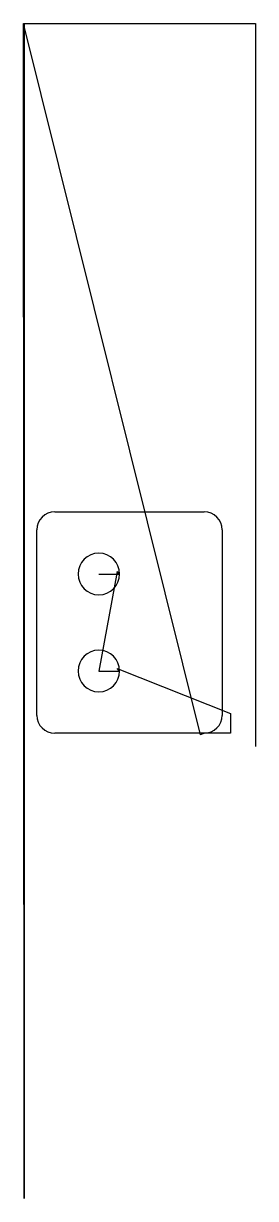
# Model space of a CAD drawing. Header units: metres. Extents: x 0 to 335, y 0 to 1696.
import ezdxf

# ---------------------------------------------------------------- set-up
doc = ezdxf.new("R2010")
doc.units = ezdxf.units.M

msp = doc.modelspace()

# ---------------------------------------------------------------- linework, layer by layer
at = {"layer": 'TOOL_0'}
for p, q in [((255.735, 669.16), (-0.002, 1696.033)), ((-0.002, 1696.033), (0.998, 1696.033)), ((0.998, 0.002), (-0.002, 1696.033)), ((-0.002, 1696.033), (0.998, 1696.033)), ((0.998, 1696.033), (0.998, 0.002)), ((0.998, 1696.033), (335.112, 1696.033)), ((335.112, 1696.033), (335.112, 653.46)), ((45.069, 991.201), (261.069, 991.201)), ((19.269, 697.401), (19.269, 965.401)), ((286.869, 965.401), (286.869, 697.401)), ((135.285, 904.935), (108.82, 761.4)), ((108.821, 901.399), (138.821, 901.399)), ((138.821, 901.399), (135.285, 904.935)), ((138.82, 761.4), (135.284, 764.936)), ((135.284, 764.936), (299.102, 700.179)), ((108.82, 761.4), (138.82, 761.4)), ((299.102, 700.179), (299.102, 671.662)), ((261.069, 671.601), (45.069, 671.601)), ((261.069, 671.601), (255.735, 669.16)), ((299.102, 671.662), (261.069, 671.601)), ((335.112, 653.46), (335.112, 652.46))]:
    msp.add_line(p, q, dxfattribs=at)
for centre, radius, start, end in [((45.069, 965.401), 25.8, 90, 180), ((261.069, 965.401), 25.8, 0, 90), ((108.821, 901.399), 30, 0, 180), ((108.821, 901.399), 30, 180, 0), ((108.82, 761.4), 30, 0, 180), ((108.82, 761.4), 30, 180, 0), ((45.069, 697.401), 25.8, 180, 270), ((261.069, 697.401), 25.8, 270, 0)]:
    msp.add_arc(centre, radius, start, end, dxfattribs=at)

doc.saveas('drawing.dxf')
